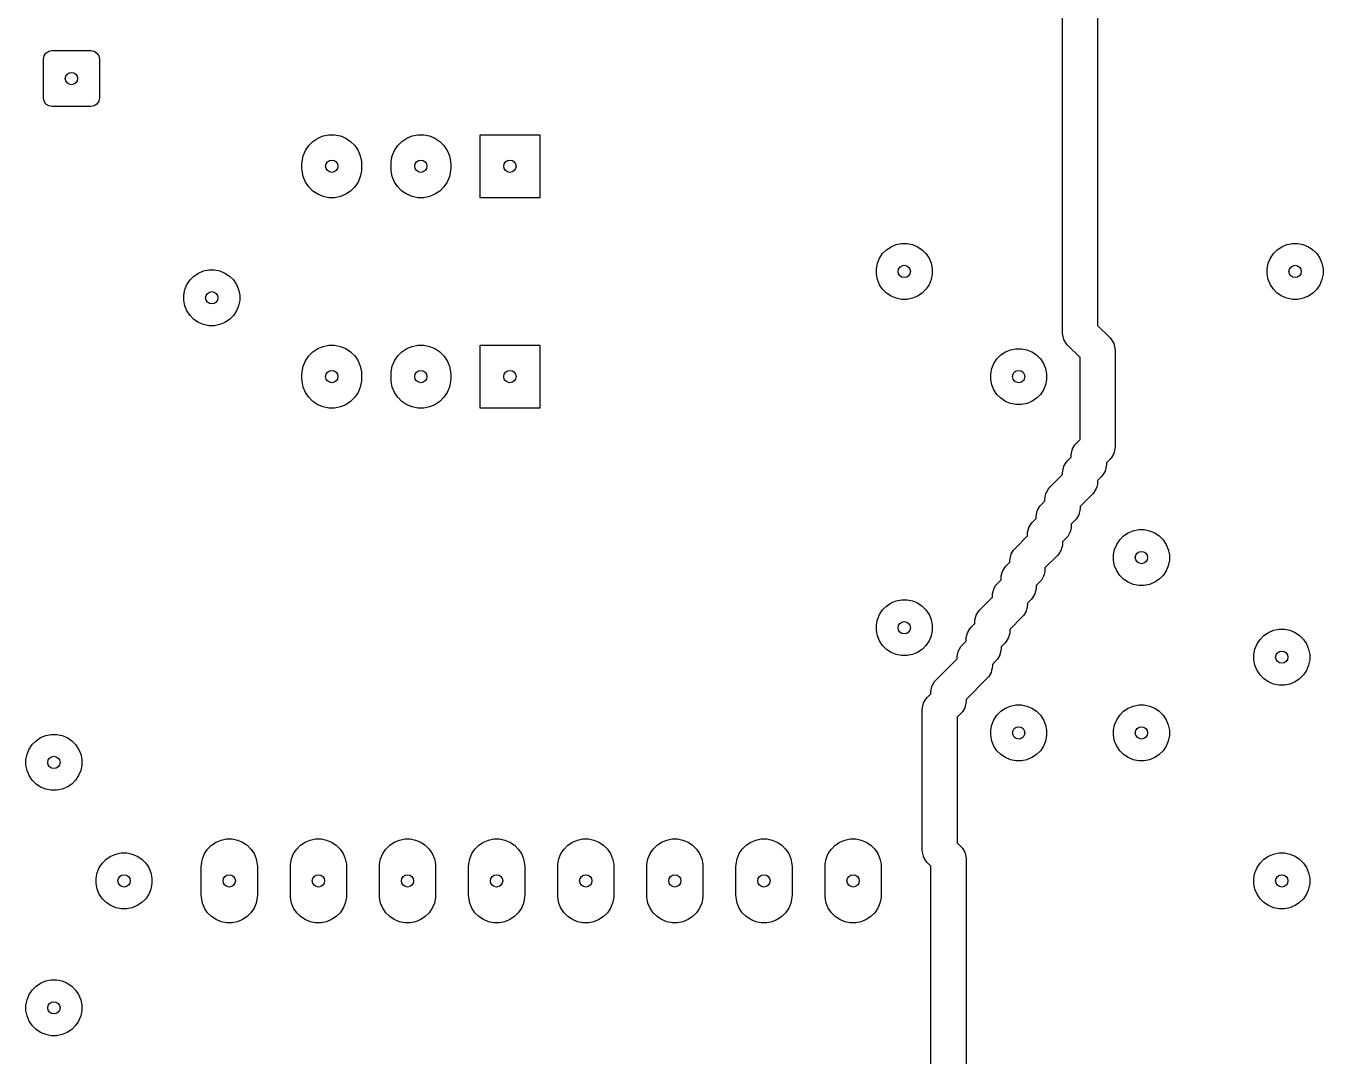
# Model space of a CAD drawing. Header units: millimetres. Extents: x 20 to 168, y -138 to -20.
# Drawn here: x 54.2 to 91.18, y -109.38 to -80 of the extents above; entities that cross this region are included whole.
import ezdxf

# ---------------------------------------------------------------- set-up
doc = ezdxf.new("R2010")
doc.units = ezdxf.units.MM
doc.layers.add('Edge.Cuts', color=40, linetype='CONTINUOUS', true_color=0xfabd2f)
doc.layers.add('F.Cu', color=52, linetype='CONTINUOUS', true_color=0xb8bb26)

msp = doc.modelspace()

# ---------------------------------------------------------------- linework, layer by layer
at = {"layer": 'Edge.Cuts'}
for centre in [(55.5, -81.5), (62.92, -84), (65.46, -84), (68, -84), (79.24, -87), (90.38, -87), (59.5, -87.75), (62.92, -90), (65.46, -90), (68, -90), (82.5, -90), (86, -95.16), (79.24, -97.16), (90, -98), (82.5, -100.16), (86, -100.16), (55, -101), (57, -104.38), (60, -104.38), (62.54, -104.38), (65.08, -104.38), (67.62, -104.38), (70.16, -104.38), (72.7, -104.38), (75.24, -104.38), (77.78, -104.38), (90, -104.38), (55, -108)]:
    msp.add_circle(centre, 0.175, dxfattribs=at)
at = {"layer": 'F.Cu', "linetype": 'CONTINUOUS'}
for p, q in [((83.75, -88.75), (83.75, -70.207106)), ((84.75, -70), (84.75, -88.542893)), ((54.7, -80.95), (54.71903, -80.854329)), ((54.7, -82.05), (54.7, -80.95)), ((54.71903, -80.854329), (54.773223, -80.773223)), ((54.773223, -80.773223), (54.854329, -80.71903)), ((54.854329, -80.71903), (54.95, -80.7)), ((54.95, -80.7), (56.05, -80.7)), ((56.05, -80.7), (56.145671, -80.71903)), ((56.145671, -80.71903), (56.226777, -80.773223)), ((56.226777, -80.773223), (56.28097, -80.854329)), ((56.28097, -80.854329), (56.3, -80.95)), ((56.3, -80.95), (56.3, -82.05)), ((54.71903, -82.145671), (54.7, -82.05)), ((56.3, -82.05), (56.28097, -82.145671)), ((54.773223, -82.226777), (54.71903, -82.145671)), ((54.854329, -82.28097), (54.773223, -82.226777)), ((54.95, -82.3), (54.854329, -82.28097)), ((56.05, -82.3), (54.95, -82.3)), ((56.145671, -82.28097), (56.05, -82.3)), ((56.226777, -82.226777), (56.145671, -82.28097)), ((56.28097, -82.145671), (56.226777, -82.226777)), ((62.519313, -83.200367), (62.673258, -83.136601)), ((62.673258, -83.136601), (62.836685, -83.104093)), ((62.836685, -83.104093), (63.003315, -83.104093)), ((63.003315, -83.104093), (63.166742, -83.136601)), ((63.166742, -83.136601), (63.320687, -83.200367)), ((65.059313, -83.200367), (65.213258, -83.136601)), ((65.213258, -83.136601), (65.376685, -83.104093)), ((65.376685, -83.104093), (65.543315, -83.104093)), ((65.543315, -83.104093), (65.706742, -83.136601)), ((65.706742, -83.136601), (65.860687, -83.200367)), ((67.15, -84.9), (67.15, -83.1)), ((67.15, -83.1), (68.85, -83.1)), ((68.85, -83.1), (68.85, -84.9)), ((62.106601, -83.703258), (62.170367, -83.549313)), ((62.170367, -83.549313), (62.262941, -83.410766)), ((62.262941, -83.410766), (62.380766, -83.292941)), ((62.380766, -83.292941), (62.519313, -83.200367)), ((63.320687, -83.200367), (63.459234, -83.292941)), ((63.459234, -83.292941), (63.577059, -83.410766)), ((63.577059, -83.410766), (63.669633, -83.549313)), ((63.669633, -83.549313), (63.733399, -83.703258)), ((64.646601, -83.703258), (64.710367, -83.549313)), ((64.710367, -83.549313), (64.802941, -83.410766)), ((64.802941, -83.410766), (64.920766, -83.292941)), ((64.920766, -83.292941), (65.059313, -83.200367)), ((65.860687, -83.200367), (65.999234, -83.292941)), ((65.999234, -83.292941), (66.117059, -83.410766)), ((66.117059, -83.410766), (66.209633, -83.549313)), ((66.209633, -83.549313), (66.273399, -83.703258)), ((62.07, -83.95), (62.074093, -83.866685)), ((62.074093, -83.866685), (62.106601, -83.703258)), ((63.733399, -83.703258), (63.765907, -83.866685)), ((63.765907, -83.866685), (63.77, -83.95)), ((64.61, -83.95), (64.614093, -83.866685)), ((64.614093, -83.866685), (64.646601, -83.703258)), ((66.273399, -83.703258), (66.305907, -83.866685)), ((66.305907, -83.866685), (66.31, -83.95)), ((62.07, -84.05), (62.07, -83.95)), ((62.074093, -84.133315), (62.07, -84.05)), ((62.106601, -84.296742), (62.074093, -84.133315)), ((62.170367, -84.450687), (62.106601, -84.296742)), ((63.733399, -84.296742), (63.669633, -84.450687)), ((63.765907, -84.133315), (63.733399, -84.296742)), ((63.77, -84.05), (63.765907, -84.133315)), ((63.77, -83.95), (63.77, -84.05)), ((64.61, -84.05), (64.61, -83.95)), ((64.614093, -84.133315), (64.61, -84.05)), ((64.646601, -84.296742), (64.614093, -84.133315)), ((64.710367, -84.450687), (64.646601, -84.296742)), ((66.273399, -84.296742), (66.209633, -84.450687)), ((66.305907, -84.133315), (66.273399, -84.296742)), ((66.31, -84.05), (66.305907, -84.133315)), ((66.31, -83.95), (66.31, -84.05)), ((62.262941, -84.589234), (62.170367, -84.450687)), ((62.380766, -84.707059), (62.262941, -84.589234)), ((63.577059, -84.589234), (63.459234, -84.707059)), ((63.669633, -84.450687), (63.577059, -84.589234)), ((64.802941, -84.589234), (64.710367, -84.450687)), ((64.920766, -84.707059), (64.802941, -84.589234)), ((66.117059, -84.589234), (65.999234, -84.707059)), ((66.209633, -84.450687), (66.117059, -84.589234)), ((62.519313, -84.799633), (62.380766, -84.707059)), ((62.673258, -84.863399), (62.519313, -84.799633)), ((62.836685, -84.895907), (62.673258, -84.863399)), ((63.003315, -84.895907), (62.836685, -84.895907)), ((63.166742, -84.863399), (63.003315, -84.895907)), ((63.320687, -84.799633), (63.166742, -84.863399)), ((63.459234, -84.707059), (63.320687, -84.799633)), ((65.059313, -84.799633), (64.920766, -84.707059)), ((65.213258, -84.863399), (65.059313, -84.799633)), ((65.376685, -84.895907), (65.213258, -84.863399)), ((65.543315, -84.895907), (65.376685, -84.895907)), ((65.706742, -84.863399), (65.543315, -84.895907)), ((65.860687, -84.799633), (65.706742, -84.863399)), ((65.999234, -84.707059), (65.860687, -84.799633)), ((68.85, -84.9), (67.15, -84.9)), ((78.534463, -86.622883), (78.621592, -86.492485)), ((78.621592, -86.492485), (78.732485, -86.381592)), ((78.732485, -86.381592), (78.862883, -86.294463)), ((78.862883, -86.294463), (79.007772, -86.234448)), ((79.007772, -86.234448), (79.161586, -86.203852)), ((79.161586, -86.203852), (79.318414, -86.203852)), ((79.318414, -86.203852), (79.472228, -86.234448)), ((79.472228, -86.234448), (79.617117, -86.294463)), ((79.617117, -86.294463), (79.747515, -86.381592)), ((79.747515, -86.381592), (79.858408, -86.492485)), ((79.858408, -86.492485), (79.945537, -86.622883)), ((89.674463, -86.622883), (89.761592, -86.492485)), ((89.761592, -86.492485), (89.872485, -86.381592)), ((89.872485, -86.381592), (90.002883, -86.294463)), ((90.002883, -86.294463), (90.147772, -86.234448)), ((90.147772, -86.234448), (90.301586, -86.203852)), ((90.301586, -86.203852), (90.458414, -86.203852)), ((90.458414, -86.203852), (90.612228, -86.234448)), ((90.612228, -86.234448), (90.757117, -86.294463)), ((90.757117, -86.294463), (90.887515, -86.381592)), ((90.887515, -86.381592), (90.998408, -86.492485)), ((90.998408, -86.492485), (91.085537, -86.622883)), ((78.443852, -86.921586), (78.474448, -86.767772)), ((78.474448, -86.767772), (78.534463, -86.622883)), ((79.945537, -86.622883), (80.005552, -86.767772)), ((80.005552, -86.767772), (80.036148, -86.921586)), ((89.583852, -86.921586), (89.614448, -86.767772)), ((89.614448, -86.767772), (89.674463, -86.622883)), ((91.085537, -86.622883), (91.145552, -86.767772)), ((91.145552, -86.767772), (91.176148, -86.921586)), ((58.794463, -87.372883), (58.881592, -87.242485)), ((58.881592, -87.242485), (58.992485, -87.131592)), ((58.992485, -87.131592), (59.122883, -87.044463)), ((59.122883, -87.044463), (59.267772, -86.984448)), ((59.267772, -86.984448), (59.421586, -86.953852)), ((59.421586, -86.953852), (59.578414, -86.953852)), ((59.578414, -86.953852), (59.732228, -86.984448)), ((59.732228, -86.984448), (59.877117, -87.044463)), ((59.877117, -87.044463), (60.007515, -87.131592)), ((60.007515, -87.131592), (60.118408, -87.242485)), ((60.118408, -87.242485), (60.205537, -87.372883)), ((78.443852, -87.078414), (78.443852, -86.921586)), ((78.474448, -87.232228), (78.443852, -87.078414)), ((78.534463, -87.377117), (78.474448, -87.232228)), ((80.005552, -87.232228), (79.945537, -87.377117)), ((80.036148, -87.078414), (80.005552, -87.232228)), ((80.036148, -86.921586), (80.036148, -87.078414)), ((89.583852, -87.078414), (89.583852, -86.921586)), ((89.614448, -87.232228), (89.583852, -87.078414)), ((89.674463, -87.377117), (89.614448, -87.232228)), ((91.145552, -87.232228), (91.085537, -87.377117)), ((91.176148, -87.078414), (91.145552, -87.232228)), ((91.176148, -86.921586), (91.176148, -87.078414)), ((58.703852, -87.671586), (58.734448, -87.517772)), ((58.734448, -87.517772), (58.794463, -87.372883)), ((60.205537, -87.372883), (60.265552, -87.517772)), ((60.265552, -87.517772), (60.296148, -87.671586)), ((78.621592, -87.507515), (78.534463, -87.377117)), ((78.732485, -87.618408), (78.621592, -87.507515)), ((78.862883, -87.705537), (78.732485, -87.618408)), ((79.747515, -87.618408), (79.617117, -87.705537)), ((79.858408, -87.507515), (79.747515, -87.618408)), ((79.945537, -87.377117), (79.858408, -87.507515)), ((89.761592, -87.507515), (89.674463, -87.377117)), ((89.872485, -87.618408), (89.761592, -87.507515)), ((90.002883, -87.705537), (89.872485, -87.618408)), ((90.887515, -87.618408), (90.757117, -87.705537)), ((90.998408, -87.507515), (90.887515, -87.618408)), ((91.085537, -87.377117), (90.998408, -87.507515)), ((58.703852, -87.828414), (58.703852, -87.671586)), ((58.734448, -87.982228), (58.703852, -87.828414)), ((58.794463, -88.127117), (58.734448, -87.982228)), ((60.265552, -87.982228), (60.205537, -88.127117)), ((60.296148, -87.828414), (60.265552, -87.982228)), ((60.296148, -87.671586), (60.296148, -87.828414)), ((79.007772, -87.765552), (78.862883, -87.705537)), ((79.161586, -87.796148), (79.007772, -87.765552)), ((79.318414, -87.796148), (79.161586, -87.796148)), ((79.472228, -87.765552), (79.318414, -87.796148)), ((79.617117, -87.705537), (79.472228, -87.765552)), ((90.147772, -87.765552), (90.002883, -87.705537)), ((90.301586, -87.796148), (90.147772, -87.765552)), ((90.458414, -87.796148), (90.301586, -87.796148)), ((90.612228, -87.765552), (90.458414, -87.796148)), ((90.757117, -87.705537), (90.612228, -87.765552)), ((58.881592, -88.257515), (58.794463, -88.127117)), ((58.992485, -88.368408), (58.881592, -88.257515)), ((60.118408, -88.257515), (60.007515, -88.368408)), ((60.205537, -88.127117), (60.118408, -88.257515)), ((59.122883, -88.455537), (58.992485, -88.368408)), ((59.267772, -88.515552), (59.122883, -88.455537)), ((59.421586, -88.546148), (59.267772, -88.515552)), ((59.578414, -88.546148), (59.421586, -88.546148)), ((59.732228, -88.515552), (59.578414, -88.546148)), ((59.877117, -88.455537), (59.732228, -88.515552)), ((60.007515, -88.368408), (59.877117, -88.455537)), ((84.75, -88.542893), (85.103554, -88.896447)), ((67.15, -90.9), (67.15, -89.1)), ((67.15, -89.1), (68.85, -89.1)), ((68.85, -89.1), (68.85, -90.9)), ((83.754277, -88.815247), (83.75, -88.75)), ((83.754277, -88.815263), (83.754277, -88.815247)), ((83.78806, -88.941342), (83.754277, -88.815263)), ((83.853323, -89.054381), (83.78806, -88.941342)), ((83.853338, -89.054396), (83.853323, -89.054381)), ((83.896447, -89.103553), (83.853338, -89.054396)), ((85.103554, -88.896447), (85.146661, -88.945603)), ((85.146661, -88.945603), (85.146677, -88.945619)), ((85.146677, -88.945619), (85.20947, -89.05438)), ((85.20947, -89.05438), (85.21194, -89.058658)), ((85.21194, -89.058658), (85.245723, -89.184737)), ((62.170367, -89.549313), (62.262941, -89.410766)), ((62.262941, -89.410766), (62.380766, -89.292941)), ((62.380766, -89.292941), (62.519313, -89.200367)), ((62.519313, -89.200367), (62.673258, -89.136601)), ((62.673258, -89.136601), (62.836685, -89.104093)), ((62.836685, -89.104093), (63.003315, -89.104093)), ((63.003315, -89.104093), (63.166742, -89.136601)), ((63.166742, -89.136601), (63.320687, -89.200367)), ((63.320687, -89.200367), (63.459234, -89.292941)), ((63.459234, -89.292941), (63.577059, -89.410766)), ((63.577059, -89.410766), (63.669633, -89.549313)), ((64.710367, -89.549313), (64.802941, -89.410766)), ((64.802941, -89.410766), (64.920766, -89.292941)), ((64.920766, -89.292941), (65.059313, -89.200367)), ((65.059313, -89.200367), (65.213258, -89.136601)), ((65.213258, -89.136601), (65.376685, -89.104093)), ((65.376685, -89.104093), (65.543315, -89.104093)), ((65.543315, -89.104093), (65.706742, -89.136601)), ((65.706742, -89.136601), (65.860687, -89.200367)), ((65.860687, -89.200367), (65.999234, -89.292941)), ((65.999234, -89.292941), (66.117059, -89.410766)), ((66.117059, -89.410766), (66.209633, -89.549313)), ((81.881592, -89.492485), (81.992485, -89.381592)), ((81.992485, -89.381592), (82.122883, -89.294463)), ((82.122883, -89.294463), (82.267772, -89.234448)), ((82.267772, -89.234448), (82.421586, -89.203852)), ((82.421586, -89.203852), (82.578414, -89.203852)), ((82.578414, -89.203852), (82.732228, -89.234448)), ((82.732228, -89.234448), (82.877117, -89.294463)), ((82.877117, -89.294463), (83.007515, -89.381592)), ((83.007515, -89.381592), (83.118408, -89.492485)), ((84.25, -89.457106), (83.896447, -89.103553)), ((84.25, -91.792893), (84.25, -89.457106)), ((85.245723, -89.184737), (85.245723, -89.184752)), ((85.245723, -89.184752), (85.25, -89.25)), ((85.25, -89.25), (85.25, -92)), ((62.074093, -89.866685), (62.106601, -89.703258)), ((62.106601, -89.703258), (62.170367, -89.549313)), ((63.669633, -89.549313), (63.733399, -89.703258)), ((63.733399, -89.703258), (63.765907, -89.866685)), ((64.614093, -89.866685), (64.646601, -89.703258)), ((64.646601, -89.703258), (64.710367, -89.549313)), ((66.209633, -89.549313), (66.273399, -89.703258)), ((66.273399, -89.703258), (66.305907, -89.866685)), ((81.703852, -89.921586), (81.734448, -89.767772)), ((81.734448, -89.767772), (81.794463, -89.622883)), ((81.794463, -89.622883), (81.881592, -89.492485)), ((83.118408, -89.492485), (83.205537, -89.622883)), ((83.205537, -89.622883), (83.265552, -89.767772)), ((83.265552, -89.767772), (83.296148, -89.921586)), ((62.07, -89.95), (62.074093, -89.866685)), ((62.07, -90.05), (62.07, -89.95)), ((62.074093, -90.133315), (62.07, -90.05)), ((62.106601, -90.296742), (62.074093, -90.133315)), ((63.765907, -90.133315), (63.733399, -90.296742)), ((63.765907, -89.866685), (63.77, -89.95)), ((63.77, -90.05), (63.765907, -90.133315)), ((63.77, -89.95), (63.77, -90.05)), ((64.61, -89.95), (64.614093, -89.866685)), ((64.61, -90.05), (64.61, -89.95)), ((64.614093, -90.133315), (64.61, -90.05)), ((64.646601, -90.296742), (64.614093, -90.133315)), ((66.305907, -90.133315), (66.273399, -90.296742)), ((66.305907, -89.866685), (66.31, -89.95)), ((66.31, -90.05), (66.305907, -90.133315)), ((66.31, -89.95), (66.31, -90.05)), ((81.703852, -90.078414), (81.703852, -89.921586)), ((81.734448, -90.232228), (81.703852, -90.078414)), ((83.296148, -90.078414), (83.265552, -90.232228)), ((83.296148, -89.921586), (83.296148, -90.078414)), ((62.170367, -90.450687), (62.106601, -90.296742)), ((62.262941, -90.589234), (62.170367, -90.450687)), ((63.669633, -90.450687), (63.577059, -90.589234)), ((63.733399, -90.296742), (63.669633, -90.450687)), ((64.710367, -90.450687), (64.646601, -90.296742)), ((64.802941, -90.589234), (64.710367, -90.450687)), ((66.209633, -90.450687), (66.117059, -90.589234)), ((66.273399, -90.296742), (66.209633, -90.450687)), ((81.794463, -90.377117), (81.734448, -90.232228)), ((81.881592, -90.507515), (81.794463, -90.377117)), ((81.992485, -90.618408), (81.881592, -90.507515)), ((83.118408, -90.507515), (83.007515, -90.618408)), ((83.205537, -90.377117), (83.118408, -90.507515)), ((83.265552, -90.232228), (83.205537, -90.377117)), ((62.380766, -90.707059), (62.262941, -90.589234)), ((62.519313, -90.799633), (62.380766, -90.707059)), ((62.673258, -90.863399), (62.519313, -90.799633)), ((62.836685, -90.895907), (62.673258, -90.863399)), ((63.003315, -90.895907), (62.836685, -90.895907)), ((63.166742, -90.863399), (63.003315, -90.895907)), ((63.320687, -90.799633), (63.166742, -90.863399)), ((63.459234, -90.707059), (63.320687, -90.799633)), ((63.577059, -90.589234), (63.459234, -90.707059)), ((64.920766, -90.707059), (64.802941, -90.589234)), ((65.059313, -90.799633), (64.920766, -90.707059)), ((65.213258, -90.863399), (65.059313, -90.799633)), ((65.376685, -90.895907), (65.213258, -90.863399)), ((65.543315, -90.895907), (65.376685, -90.895907)), ((65.706742, -90.863399), (65.543315, -90.895907)), ((65.860687, -90.799633), (65.706742, -90.863399)), ((65.999234, -90.707059), (65.860687, -90.799633)), ((66.117059, -90.589234), (65.999234, -90.707059)), ((68.85, -90.9), (67.15, -90.9)), ((82.122883, -90.705537), (81.992485, -90.618408)), ((82.267772, -90.765552), (82.122883, -90.705537)), ((82.421586, -90.796148), (82.267772, -90.765552)), ((82.578414, -90.796148), (82.421586, -90.796148)), ((82.732228, -90.765552), (82.578414, -90.796148)), ((82.877117, -90.705537), (82.732228, -90.765552)), ((83.007515, -90.618408), (82.877117, -90.705537)), ((84.004277, -92.184737), (84.03806, -92.058658)), ((84.03806, -92.058658), (84.103323, -91.945619)), ((84.103323, -91.945619), (84.103338, -91.945603)), ((84.103338, -91.945603), (84.146447, -91.896447)), ((84.146447, -91.896447), (84.25, -91.792893)), ((85.25, -92), (85.245723, -92.065247)), ((83.853338, -92.445603), (83.896447, -92.396447)), ((83.896447, -92.396447), (84, -92.292893)), ((84, -92.25), (84.004277, -92.184752)), ((84, -92.292893), (84, -92.25)), ((84.004277, -92.184752), (84.004277, -92.184737)), ((85.103553, -92.353554), (85, -92.457106)), ((85.146668, -92.304389), (85.103553, -92.353554)), ((85.146677, -92.304381), (85.146668, -92.304389)), ((85.21194, -92.191342), (85.146677, -92.304381)), ((85.21371, -92.184737), (85.21194, -92.191342)), ((85.245723, -92.065263), (85.21371, -92.184737)), ((85.245723, -92.065247), (85.245723, -92.065263)), ((83.396447, -93.146447), (83.75, -92.792893)), ((83.75, -92.75), (83.754277, -92.684752)), ((83.75, -92.792893), (83.75, -92.75)), ((83.754277, -92.684737), (83.78806, -92.558658)), ((83.754277, -92.684752), (83.754277, -92.684737)), ((83.78806, -92.558658), (83.79053, -92.55438)), ((83.79053, -92.55438), (83.853323, -92.445619)), ((83.853323, -92.445619), (83.853338, -92.445603)), ((84.96194, -92.691342), (84.896677, -92.804381)), ((84.97397, -92.646446), (84.96194, -92.691342)), ((84.995723, -92.565263), (84.97397, -92.646446)), ((85, -92.5), (84.995723, -92.565247)), ((84.995723, -92.565247), (84.995723, -92.565263)), ((85, -92.457106), (85, -92.5)), ((83.353338, -93.195603), (83.396447, -93.146447)), ((84.723908, -93.146676), (84.71194, -93.191342)), ((84.745723, -93.065263), (84.723908, -93.146676)), ((84.75, -93), (84.745723, -93.065247)), ((84.745723, -93.065247), (84.745723, -93.065263)), ((84.853553, -92.853554), (84.75, -92.957106)), ((84.75, -92.957106), (84.75, -93)), ((84.896668, -92.804389), (84.853553, -92.853554)), ((84.896677, -92.804381), (84.896668, -92.804389)), ((83.25, -93.5), (83.254277, -93.434752)), ((83.25, -93.542893), (83.25, -93.5)), ((83.254277, -93.434737), (83.28806, -93.308658)), ((83.254277, -93.434752), (83.254277, -93.434737)), ((83.28806, -93.308658), (83.29053, -93.30438)), ((83.29053, -93.30438), (83.353323, -93.195619)), ((83.353323, -93.195619), (83.353338, -93.195603)), ((84.603554, -93.353553), (84.25, -93.707106)), ((84.646661, -93.304396), (84.603554, -93.353553)), ((84.646677, -93.304381), (84.646661, -93.304396)), ((84.71194, -93.191342), (84.646677, -93.304381)), ((83.004277, -93.934737), (83.03806, -93.808658)), ((83.03806, -93.808658), (83.04053, -93.80438)), ((83.04053, -93.80438), (83.103323, -93.695619)), ((83.103323, -93.695619), (83.103338, -93.695603)), ((83.103338, -93.695603), (83.146447, -93.646447)), ((83.146447, -93.646447), (83.25, -93.542893)), ((84.223908, -93.896676), (84.21194, -93.941342)), ((84.245723, -93.815263), (84.223908, -93.896676)), ((84.25, -93.75), (84.245723, -93.815247)), ((84.245723, -93.815247), (84.245723, -93.815263)), ((84.25, -93.707106), (84.25, -93.75)), ((82.79053, -94.30438), (82.853323, -94.195619)), ((82.853323, -94.195619), (82.853338, -94.195603)), ((82.853338, -94.195603), (82.896447, -94.146447)), ((82.896447, -94.146447), (83, -94.042893)), ((83, -94), (83.004277, -93.934752)), ((83, -94.042893), (83, -94)), ((83.004277, -93.934752), (83.004277, -93.934737)), ((84, -94.25), (83.995723, -94.315247)), ((84.103553, -94.103554), (84, -94.207106)), ((84, -94.207106), (84, -94.25)), ((84.146668, -94.054389), (84.103553, -94.103554)), ((84.146677, -94.054381), (84.146668, -94.054389)), ((84.21194, -93.941342), (84.146677, -94.054381)), ((82.396447, -94.896447), (82.75, -94.542893)), ((82.75, -94.5), (82.754277, -94.434752)), ((82.75, -94.542893), (82.75, -94.5)), ((82.754277, -94.434737), (82.78806, -94.308658)), ((82.754277, -94.434752), (82.754277, -94.434737)), ((82.78806, -94.308658), (82.79053, -94.30438)), ((83.853553, -94.603554), (83.75, -94.707106)), ((83.896668, -94.554389), (83.853553, -94.603554)), ((83.896677, -94.554381), (83.896668, -94.554389)), ((83.96194, -94.441342), (83.896677, -94.554381)), ((83.974505, -94.394448), (83.96194, -94.441342)), ((83.995723, -94.315263), (83.974505, -94.394448)), ((83.995723, -94.315247), (83.995723, -94.315263)), ((85.381592, -94.652485), (85.492485, -94.541592)), ((85.492485, -94.541592), (85.622883, -94.454463)), ((85.622883, -94.454463), (85.767772, -94.394448)), ((85.767772, -94.394448), (85.921586, -94.363852)), ((85.921586, -94.363852), (86.078414, -94.363852)), ((86.078414, -94.363852), (86.232228, -94.394448)), ((86.232228, -94.394448), (86.377117, -94.454463)), ((86.377117, -94.454463), (86.507515, -94.541592)), ((86.507515, -94.541592), (86.618408, -94.652485)), ((82.29053, -95.05438), (82.353323, -94.945619)), ((82.353323, -94.945619), (82.353338, -94.945603)), ((82.353338, -94.945603), (82.396447, -94.896447)), ((83.71194, -94.941342), (83.646677, -95.054381)), ((83.723908, -94.896676), (83.71194, -94.941342)), ((83.745723, -94.815263), (83.723908, -94.896676)), ((83.75, -94.75), (83.745723, -94.815247)), ((83.745723, -94.815247), (83.745723, -94.815263)), ((83.75, -94.707106), (83.75, -94.75)), ((85.203852, -95.081586), (85.234448, -94.927772)), ((85.234448, -94.927772), (85.294463, -94.782883)), ((85.294463, -94.782883), (85.381592, -94.652485)), ((86.618408, -94.652485), (86.705537, -94.782883)), ((86.705537, -94.782883), (86.765552, -94.927772)), ((86.765552, -94.927772), (86.796148, -95.081586)), ((82.146447, -95.396447), (82.25, -95.292893)), ((82.25, -95.25), (82.254277, -95.184752)), ((82.25, -95.292893), (82.25, -95.25)), ((82.254277, -95.184737), (82.28806, -95.058658)), ((82.254277, -95.184752), (82.254277, -95.184737)), ((82.28806, -95.058658), (82.29053, -95.05438)), ((83.603554, -95.103553), (83.25, -95.457106)), ((83.646661, -95.054396), (83.603554, -95.103553)), ((83.646677, -95.054381), (83.646661, -95.054396)), ((85.203852, -95.238414), (85.203852, -95.081586)), ((85.234448, -95.392228), (85.203852, -95.238414)), ((86.796148, -95.238414), (86.765552, -95.392228)), ((86.796148, -95.081586), (86.796148, -95.238414)), ((82, -95.75), (82.004277, -95.684752)), ((82, -95.792893), (82, -95.75)), ((82.004277, -95.684737), (82.03806, -95.558658)), ((82.004277, -95.684752), (82.004277, -95.684737)), ((82.03806, -95.558658), (82.04053, -95.55438)), ((82.04053, -95.55438), (82.103323, -95.445619)), ((82.103323, -95.445619), (82.103338, -95.445603)), ((82.103338, -95.445603), (82.146447, -95.396447)), ((83.21194, -95.691342), (83.146677, -95.804381)), ((83.223908, -95.646676), (83.21194, -95.691342)), ((83.245723, -95.565263), (83.223908, -95.646676)), ((83.25, -95.5), (83.245723, -95.565247)), ((83.245723, -95.565247), (83.245723, -95.565263)), ((83.25, -95.457106), (83.25, -95.5)), ((85.294463, -95.537117), (85.234448, -95.392228)), ((85.381592, -95.667515), (85.294463, -95.537117)), ((85.492485, -95.778408), (85.381592, -95.667515)), ((86.618408, -95.667515), (86.507515, -95.778408)), ((86.705537, -95.537117), (86.618408, -95.667515)), ((86.765552, -95.392228), (86.705537, -95.537117)), ((81.754277, -96.184737), (81.78806, -96.058658)), ((81.78806, -96.058658), (81.79053, -96.05438)), ((81.79053, -96.05438), (81.853323, -95.945619)), ((81.853323, -95.945619), (81.853338, -95.945603)), ((81.853338, -95.945603), (81.896447, -95.896447)), ((81.896447, -95.896447), (82, -95.792893)), ((82.995723, -96.065263), (82.97397, -96.146446)), ((83, -96), (82.995723, -96.065247)), ((82.995723, -96.065247), (82.995723, -96.065263)), ((83.103553, -95.853554), (83, -95.957106)), ((83, -95.957106), (83, -96)), ((83.146668, -95.804389), (83.103553, -95.853554)), ((83.146677, -95.804381), (83.146668, -95.804389)), ((85.622883, -95.865537), (85.492485, -95.778408)), ((85.767772, -95.925552), (85.622883, -95.865537)), ((85.921586, -95.956148), (85.767772, -95.925552)), ((86.078414, -95.956148), (85.921586, -95.956148)), ((86.232228, -95.925552), (86.078414, -95.956148)), ((86.377117, -95.865537), (86.232228, -95.925552)), ((86.507515, -95.778408), (86.377117, -95.865537)), ((78.732485, -96.541592), (78.862883, -96.454463)), ((78.862883, -96.454463), (79.007772, -96.394448)), ((79.007772, -96.394448), (79.161586, -96.363852)), ((79.161586, -96.363852), (79.318414, -96.363852)), ((79.318414, -96.363852), (79.472228, -96.394448)), ((79.472228, -96.394448), (79.617117, -96.454463)), ((79.617117, -96.454463), (79.747515, -96.541592)), ((81.396447, -96.646447), (81.75, -96.292893)), ((81.75, -96.25), (81.754277, -96.184752)), ((81.75, -96.292893), (81.75, -96.25)), ((81.754277, -96.184752), (81.754277, -96.184737)), ((82.853553, -96.353554), (82.75, -96.457106)), ((82.75, -96.457106), (82.75, -96.5)), ((82.896668, -96.304389), (82.853553, -96.353554)), ((82.896677, -96.304381), (82.896668, -96.304389)), ((82.96194, -96.191342), (82.896677, -96.304381)), ((82.97397, -96.146446), (82.96194, -96.191342)), ((78.474448, -96.927772), (78.534463, -96.782883)), ((78.534463, -96.782883), (78.621592, -96.652485)), ((78.621592, -96.652485), (78.732485, -96.541592)), ((79.747515, -96.541592), (79.858408, -96.652485)), ((79.858408, -96.652485), (79.945537, -96.782883)), ((79.945537, -96.782883), (80.005552, -96.927772)), ((81.254277, -96.934737), (81.28806, -96.808658)), ((81.28806, -96.808658), (81.29053, -96.80438)), ((81.29053, -96.80438), (81.353323, -96.695619)), ((81.353323, -96.695619), (81.353338, -96.695603)), ((81.353338, -96.695603), (81.396447, -96.646447)), ((82.603554, -96.853553), (82.25, -97.207106)), ((82.646661, -96.804396), (82.603554, -96.853553)), ((82.646677, -96.804381), (82.646661, -96.804396)), ((82.71194, -96.691342), (82.646677, -96.804381)), ((82.745723, -96.565263), (82.71194, -96.691342)), ((82.75, -96.5), (82.745723, -96.565247)), ((82.745723, -96.565247), (82.745723, -96.565263)), ((78.443852, -97.081586), (78.474448, -96.927772)), ((78.443852, -97.238414), (78.443852, -97.081586)), ((80.005552, -96.927772), (80.036148, -97.081586)), ((80.036148, -97.081586), (80.036148, -97.238414)), ((81.04053, -97.30438), (81.103323, -97.195619)), ((81.103323, -97.195619), (81.103338, -97.195603)), ((81.103338, -97.195603), (81.146447, -97.146447)), ((81.146447, -97.146447), (81.25, -97.042893)), ((81.25, -97), (81.254277, -96.934752)), ((81.25, -97.042893), (81.25, -97)), ((81.254277, -96.934752), (81.254277, -96.934737)), ((82.25, -97.207106), (82.25, -97.25)), ((89.622883, -97.294463), (89.767772, -97.234448)), ((89.767772, -97.234448), (89.921586, -97.203852)), ((89.921586, -97.203852), (90.078414, -97.203852)), ((90.078414, -97.203852), (90.232228, -97.234448)), ((90.232228, -97.234448), (90.377117, -97.294463)), ((78.474448, -97.392228), (78.443852, -97.238414)), ((78.534463, -97.537117), (78.474448, -97.392228)), ((78.621592, -97.667515), (78.534463, -97.537117)), ((79.945537, -97.537117), (79.858408, -97.667515)), ((80.005552, -97.392228), (79.945537, -97.537117)), ((80.036148, -97.238414), (80.005552, -97.392228)), ((80.896447, -97.646447), (81, -97.542893)), ((81, -97.5), (81.004277, -97.434752)), ((81, -97.542893), (81, -97.5)), ((81.004277, -97.434737), (81.03806, -97.308658)), ((81.004277, -97.434752), (81.004277, -97.434737)), ((81.03806, -97.308658), (81.04053, -97.30438)), ((82.103553, -97.603554), (82, -97.707106)), ((82.146668, -97.554389), (82.103553, -97.603554)), ((82.146677, -97.554381), (82.146668, -97.554389)), ((82.21194, -97.441342), (82.146677, -97.554381)), ((82.223908, -97.396676), (82.21194, -97.441342)), ((82.245723, -97.315263), (82.223908, -97.396676)), ((82.25, -97.25), (82.245723, -97.315247)), ((82.245723, -97.315247), (82.245723, -97.315263)), ((89.294463, -97.622883), (89.381592, -97.492485)), ((89.381592, -97.492485), (89.492485, -97.381592)), ((89.492485, -97.381592), (89.622883, -97.294463)), ((90.377117, -97.294463), (90.507515, -97.381592)), ((90.507515, -97.381592), (90.618408, -97.492485)), ((90.618408, -97.492485), (90.705537, -97.622883)), ((78.732485, -97.778408), (78.621592, -97.667515)), ((78.862883, -97.865537), (78.732485, -97.778408)), ((79.007772, -97.925552), (78.862883, -97.865537)), ((79.161586, -97.956148), (79.007772, -97.925552)), ((79.318414, -97.956148), (79.161586, -97.956148)), ((79.472228, -97.925552), (79.318414, -97.956148)), ((79.617117, -97.865537), (79.472228, -97.925552)), ((79.747515, -97.778408), (79.617117, -97.865537)), ((79.858408, -97.667515), (79.747515, -97.778408)), ((80.75, -98), (80.754277, -97.934752)), ((80.754277, -97.934737), (80.78806, -97.808658)), ((80.754277, -97.934752), (80.754277, -97.934737)), ((80.78806, -97.808658), (80.79053, -97.80438)), ((80.79053, -97.80438), (80.853323, -97.695619)), ((80.853323, -97.695619), (80.853338, -97.695603)), ((80.853338, -97.695603), (80.896447, -97.646447)), ((81.96194, -97.941342), (81.896677, -98.054381)), ((81.966171, -97.925552), (81.96194, -97.941342)), ((81.995723, -97.815263), (81.966171, -97.925552)), ((82, -97.75), (81.995723, -97.815247)), ((81.995723, -97.815247), (81.995723, -97.815263)), ((82, -97.707106), (82, -97.75)), ((89.203852, -97.921586), (89.234448, -97.767772)), ((89.203852, -98.078414), (89.203852, -97.921586)), ((89.234448, -97.767772), (89.294463, -97.622883)), ((90.705537, -97.622883), (90.765552, -97.767772)), ((90.765552, -97.767772), (90.796148, -97.921586)), ((90.796148, -97.921586), (90.796148, -98.078414)), ((80.146447, -98.646447), (80.75, -98.042893)), ((80.75, -98.042893), (80.75, -98)), ((81.745723, -98.315263), (81.729149, -98.377117)), ((81.75, -98.25), (81.745723, -98.315247)), ((81.745723, -98.315247), (81.745723, -98.315263)), ((81.853553, -98.103554), (81.75, -98.207106)), ((81.75, -98.207106), (81.75, -98.25)), ((81.896668, -98.054389), (81.853553, -98.103554)), ((81.896677, -98.054381), (81.896668, -98.054389)), ((89.234448, -98.232228), (89.203852, -98.078414)), ((89.294463, -98.377117), (89.234448, -98.232228)), ((90.765552, -98.232228), (90.705537, -98.377117)), ((90.796148, -98.078414), (90.765552, -98.232228)), ((80.045283, -98.796148), (80.103323, -98.695619)), ((80.103323, -98.695619), (80.103338, -98.695603)), ((80.103338, -98.695603), (80.146447, -98.646447)), ((81.603553, -98.603554), (81, -99.207106)), ((81.646668, -98.554389), (81.603553, -98.603554)), ((81.646677, -98.554381), (81.646668, -98.554389)), ((81.71194, -98.441342), (81.646677, -98.554381)), ((81.729149, -98.377117), (81.71194, -98.441342)), ((89.381592, -98.507515), (89.294463, -98.377117)), ((89.492485, -98.618408), (89.381592, -98.507515)), ((89.622883, -98.705537), (89.492485, -98.618408)), ((89.767772, -98.765552), (89.622883, -98.705537)), ((90.377117, -98.705537), (90.232228, -98.765552)), ((90.507515, -98.618408), (90.377117, -98.705537)), ((90.618408, -98.507515), (90.507515, -98.618408)), ((90.705537, -98.377117), (90.618408, -98.507515)), ((79.896447, -99.146447), (80, -99.042893)), ((80, -99), (80.004277, -98.934752)), ((80, -99.042893), (80, -99)), ((80.004277, -98.934737), (80.03806, -98.808658)), ((80.004277, -98.934752), (80.004277, -98.934737)), ((80.03806, -98.808658), (80.045283, -98.796148)), ((89.921586, -98.796148), (89.767772, -98.765552)), ((90.078414, -98.796148), (89.921586, -98.796148)), ((90.232228, -98.765552), (90.078414, -98.796148)), ((79.75, -99.5), (79.754277, -99.434752)), ((79.754277, -99.434737), (79.78806, -99.308658)), ((79.754277, -99.434752), (79.754277, -99.434737)), ((79.78806, -99.308658), (79.79053, -99.30438)), ((79.79053, -99.30438), (79.853323, -99.195619)), ((79.853323, -99.195619), (79.853338, -99.195603)), ((79.853338, -99.195603), (79.896447, -99.146447)), ((80.96194, -99.441342), (80.896677, -99.554381)), ((80.974505, -99.394448), (80.96194, -99.441342)), ((80.995723, -99.315263), (80.974505, -99.394448)), ((81, -99.25), (80.995723, -99.315247)), ((80.995723, -99.315247), (80.995723, -99.315263)), ((81, -99.207106), (81, -99.25)), ((81.992485, -99.541592), (82.122883, -99.454463)), ((82.122883, -99.454463), (82.267772, -99.394448)), ((82.267772, -99.394448), (82.421586, -99.363852)), ((82.421586, -99.363852), (82.578414, -99.363852)), ((82.578414, -99.363852), (82.732228, -99.394448)), ((82.732228, -99.394448), (82.877117, -99.454463)), ((82.877117, -99.454463), (83.007515, -99.541592)), ((85.492485, -99.541592), (85.622883, -99.454463)), ((85.622883, -99.454463), (85.767772, -99.394448)), ((85.767772, -99.394448), (85.921586, -99.363852)), ((85.921586, -99.363852), (86.078414, -99.363852)), ((86.078414, -99.363852), (86.232228, -99.394448)), ((86.232228, -99.394448), (86.377117, -99.454463)), ((86.377117, -99.454463), (86.507515, -99.541592)), ((79.75, -103.5), (79.75, -99.5)), ((80.853553, -99.603554), (80.75, -99.707106)), ((80.75, -99.707106), (80.75, -103.292893)), ((80.896668, -99.554389), (80.853553, -99.603554)), ((80.896677, -99.554381), (80.896668, -99.554389)), ((81.734448, -99.927772), (81.794463, -99.782883)), ((81.794463, -99.782883), (81.881592, -99.652485)), ((81.881592, -99.652485), (81.992485, -99.541592)), ((83.007515, -99.541592), (83.118408, -99.652485)), ((83.118408, -99.652485), (83.205537, -99.782883)), ((83.205537, -99.782883), (83.265552, -99.927772)), ((85.234448, -99.927772), (85.294463, -99.782883)), ((85.294463, -99.782883), (85.381592, -99.652485)), ((85.381592, -99.652485), (85.492485, -99.541592)), ((86.507515, -99.541592), (86.618408, -99.652485)), ((86.618408, -99.652485), (86.705537, -99.782883)), ((86.705537, -99.782883), (86.765552, -99.927772)), ((81.703852, -100.081586), (81.734448, -99.927772)), ((81.703852, -100.238414), (81.703852, -100.081586)), ((83.265552, -99.927772), (83.296148, -100.081586)), ((83.296148, -100.081586), (83.296148, -100.238414)), ((85.203852, -100.081586), (85.234448, -99.927772)), ((85.203852, -100.238414), (85.203852, -100.081586)), ((86.765552, -99.927772), (86.796148, -100.081586)), ((86.796148, -100.081586), (86.796148, -100.238414)), ((54.294463, -100.622883), (54.381592, -100.492485)), ((54.381592, -100.492485), (54.492485, -100.381592)), ((54.492485, -100.381592), (54.622883, -100.294463)), ((54.622883, -100.294463), (54.767772, -100.234448)), ((54.767772, -100.234448), (54.921586, -100.203852)), ((54.921586, -100.203852), (55.078414, -100.203852)), ((55.078414, -100.203852), (55.232228, -100.234448)), ((55.232228, -100.234448), (55.377117, -100.294463)), ((55.377117, -100.294463), (55.507515, -100.381592)), ((55.507515, -100.381592), (55.618408, -100.492485)), ((55.618408, -100.492485), (55.705537, -100.622883)), ((81.734448, -100.392228), (81.703852, -100.238414)), ((81.794463, -100.537117), (81.734448, -100.392228)), ((81.881592, -100.667515), (81.794463, -100.537117)), ((83.205537, -100.537117), (83.118408, -100.667515)), ((83.265552, -100.392228), (83.205537, -100.537117)), ((83.296148, -100.238414), (83.265552, -100.392228)), ((85.234448, -100.392228), (85.203852, -100.238414)), ((85.294463, -100.537117), (85.234448, -100.392228)), ((85.381592, -100.667515), (85.294463, -100.537117)), ((86.705537, -100.537117), (86.618408, -100.667515)), ((86.765552, -100.392228), (86.705537, -100.537117)), ((86.796148, -100.238414), (86.765552, -100.392228)), ((54.203852, -100.921586), (54.234448, -100.767772)), ((54.203852, -101.078414), (54.203852, -100.921586)), ((54.234448, -100.767772), (54.294463, -100.622883)), ((55.705537, -100.622883), (55.765552, -100.767772)), ((55.765552, -100.767772), (55.796148, -100.921586)), ((55.796148, -100.921586), (55.796148, -101.078414)), ((81.992485, -100.778408), (81.881592, -100.667515)), ((82.122883, -100.865537), (81.992485, -100.778408)), ((82.267772, -100.925552), (82.122883, -100.865537)), ((82.421586, -100.956148), (82.267772, -100.925552)), ((82.732228, -100.925552), (82.578414, -100.956148)), ((82.877117, -100.865537), (82.732228, -100.925552)), ((83.007515, -100.778408), (82.877117, -100.865537)), ((83.118408, -100.667515), (83.007515, -100.778408)), ((85.492485, -100.778408), (85.381592, -100.667515)), ((85.622883, -100.865537), (85.492485, -100.778408)), ((85.767772, -100.925552), (85.622883, -100.865537)), ((85.921586, -100.956148), (85.767772, -100.925552)), ((86.232228, -100.925552), (86.078414, -100.956148)), ((86.377117, -100.865537), (86.232228, -100.925552)), ((86.507515, -100.778408), (86.377117, -100.865537)), ((86.618408, -100.667515), (86.507515, -100.778408)), ((54.234448, -101.232228), (54.203852, -101.078414)), ((54.294463, -101.377117), (54.234448, -101.232228)), ((55.765552, -101.232228), (55.705537, -101.377117)), ((55.796148, -101.078414), (55.765552, -101.232228)), ((82.578414, -100.956148), (82.421586, -100.956148)), ((86.078414, -100.956148), (85.921586, -100.956148)), ((54.381592, -101.507515), (54.294463, -101.377117)), ((54.492485, -101.618408), (54.381592, -101.507515)), ((54.622883, -101.705537), (54.492485, -101.618408)), ((55.507515, -101.618408), (55.377117, -101.705537)), ((55.618408, -101.507515), (55.507515, -101.618408)), ((55.705537, -101.377117), (55.618408, -101.507515)), ((54.767772, -101.765552), (54.622883, -101.705537)), ((54.921586, -101.796148), (54.767772, -101.765552)), ((55.078414, -101.796148), (54.921586, -101.796148)), ((55.232228, -101.765552), (55.078414, -101.796148)), ((55.377117, -101.705537), (55.232228, -101.765552)), ((59.294463, -103.602883), (59.381592, -103.472485)), ((59.381592, -103.472485), (59.492485, -103.361592)), ((59.492485, -103.361592), (59.622883, -103.274463)), ((59.622883, -103.274463), (59.767772, -103.214448)), ((59.767772, -103.214448), (59.921586, -103.183852)), ((59.921586, -103.183852), (60.078414, -103.183852)), ((60.078414, -103.183852), (60.232228, -103.214448)), ((60.232228, -103.214448), (60.377117, -103.274463)), ((60.377117, -103.274463), (60.507515, -103.361592)), ((60.507515, -103.361592), (60.618408, -103.472485)), ((60.618408, -103.472485), (60.705537, -103.602883)), ((61.834463, -103.602883), (61.921592, -103.472485)), ((61.921592, -103.472485), (62.032485, -103.361592)), ((62.032485, -103.361592), (62.162883, -103.274463)), ((62.162883, -103.274463), (62.307772, -103.214448)), ((62.307772, -103.214448), (62.461586, -103.183852)), ((62.461586, -103.183852), (62.618414, -103.183852)), ((62.618414, -103.183852), (62.772228, -103.214448)), ((62.772228, -103.214448), (62.917117, -103.274463)), ((62.917117, -103.274463), (63.047515, -103.361592)), ((63.047515, -103.361592), (63.158408, -103.472485)), ((63.158408, -103.472485), (63.245537, -103.602883)), ((64.374463, -103.602883), (64.461592, -103.472485)), ((64.461592, -103.472485), (64.572485, -103.361592)), ((64.572485, -103.361592), (64.702883, -103.274463)), ((64.702883, -103.274463), (64.847772, -103.214448)), ((64.847772, -103.214448), (65.001586, -103.183852)), ((65.001586, -103.183852), (65.158414, -103.183852)), ((65.158414, -103.183852), (65.312228, -103.214448)), ((65.312228, -103.214448), (65.457117, -103.274463)), ((65.457117, -103.274463), (65.587515, -103.361592)), ((65.587515, -103.361592), (65.698408, -103.472485)), ((65.698408, -103.472485), (65.785537, -103.602883)), ((66.914463, -103.602883), (67.001592, -103.472485)), ((67.001592, -103.472485), (67.112485, -103.361592)), ((67.112485, -103.361592), (67.242883, -103.274463)), ((67.242883, -103.274463), (67.387772, -103.214448)), ((67.387772, -103.214448), (67.541586, -103.183852)), ((67.541586, -103.183852), (67.698414, -103.183852)), ((67.698414, -103.183852), (67.852228, -103.214448)), ((67.852228, -103.214448), (67.997117, -103.274463)), ((67.997117, -103.274463), (68.127515, -103.361592)), ((68.127515, -103.361592), (68.238408, -103.472485)), ((68.238408, -103.472485), (68.325537, -103.602883)), ((69.454463, -103.602883), (69.541592, -103.472485)), ((69.541592, -103.472485), (69.652485, -103.361592)), ((69.652485, -103.361592), (69.782883, -103.274463)), ((69.782883, -103.274463), (69.927772, -103.214448)), ((69.927772, -103.214448), (70.081586, -103.183852)), ((70.081586, -103.183852), (70.238414, -103.183852)), ((70.238414, -103.183852), (70.392228, -103.214448)), ((70.392228, -103.214448), (70.537117, -103.274463)), ((70.537117, -103.274463), (70.667515, -103.361592)), ((70.667515, -103.361592), (70.778408, -103.472485)), ((70.778408, -103.472485), (70.865537, -103.602883)), ((71.994463, -103.602883), (72.081592, -103.472485)), ((72.081592, -103.472485), (72.192485, -103.361592)), ((72.192485, -103.361592), (72.322883, -103.274463)), ((72.322883, -103.274463), (72.467772, -103.214448)), ((72.467772, -103.214448), (72.621586, -103.183852)), ((72.621586, -103.183852), (72.778414, -103.183852)), ((72.778414, -103.183852), (72.932228, -103.214448)), ((72.932228, -103.214448), (73.077117, -103.274463)), ((73.077117, -103.274463), (73.207515, -103.361592)), ((73.207515, -103.361592), (73.318408, -103.472485)), ((73.318408, -103.472485), (73.405537, -103.602883)), ((74.534463, -103.602883), (74.621592, -103.472485)), ((74.621592, -103.472485), (74.732485, -103.361592)), ((74.732485, -103.361592), (74.862883, -103.274463)), ((74.862883, -103.274463), (75.007772, -103.214448)), ((75.007772, -103.214448), (75.161586, -103.183852)), ((75.161586, -103.183852), (75.318414, -103.183852)), ((75.318414, -103.183852), (75.472228, -103.214448)), ((75.472228, -103.214448), (75.617117, -103.274463)), ((75.617117, -103.274463), (75.747515, -103.361592)), ((75.747515, -103.361592), (75.858408, -103.472485)), ((75.858408, -103.472485), (75.945537, -103.602883)), ((77.074463, -103.602883), (77.161592, -103.472485)), ((77.161592, -103.472485), (77.272485, -103.361592)), ((77.272485, -103.361592), (77.402883, -103.274463)), ((77.402883, -103.274463), (77.547772, -103.214448)), ((77.547772, -103.214448), (77.701586, -103.183852)), ((77.701586, -103.183852), (77.858414, -103.183852)), ((77.858414, -103.183852), (78.012228, -103.214448)), ((78.012228, -103.214448), (78.157117, -103.274463)), ((78.157117, -103.274463), (78.287515, -103.361592)), ((78.287515, -103.361592), (78.398408, -103.472485)), ((78.398408, -103.472485), (78.485537, -103.602883)), ((79.754277, -103.565247), (79.75, -103.5)), ((80.75, -103.292893), (80.853553, -103.396446)), ((80.853553, -103.396446), (80.896668, -103.44561)), ((80.896668, -103.44561), (80.896677, -103.445619)), ((80.896677, -103.445619), (80.96194, -103.558658)), ((56.294463, -104.002883), (56.381592, -103.872485)), ((56.381592, -103.872485), (56.492485, -103.761592)), ((56.492485, -103.761592), (56.622883, -103.674463)), ((56.622883, -103.674463), (56.767772, -103.614448)), ((56.767772, -103.614448), (56.921586, -103.583852)), ((56.921586, -103.583852), (57.078414, -103.583852)), ((57.078414, -103.583852), (57.232228, -103.614448)), ((57.232228, -103.614448), (57.377117, -103.674463)), ((57.377117, -103.674463), (57.507515, -103.761592)), ((57.507515, -103.761592), (57.618408, -103.872485)), ((57.618408, -103.872485), (57.705537, -104.002883)), ((59.203852, -103.901586), (59.234448, -103.747772)), ((59.234448, -103.747772), (59.294463, -103.602883)), ((60.705537, -103.602883), (60.765552, -103.747772)), ((60.765552, -103.747772), (60.796148, -103.901586)), ((61.743852, -103.901586), (61.774448, -103.747772)), ((61.774448, -103.747772), (61.834463, -103.602883)), ((63.245537, -103.602883), (63.305552, -103.747772)), ((63.305552, -103.747772), (63.336148, -103.901586)), ((64.283852, -103.901586), (64.314448, -103.747772)), ((64.314448, -103.747772), (64.374463, -103.602883)), ((65.785537, -103.602883), (65.845552, -103.747772)), ((65.845552, -103.747772), (65.876148, -103.901586)), ((66.823852, -103.901586), (66.854448, -103.747772)), ((66.854448, -103.747772), (66.914463, -103.602883)), ((68.325537, -103.602883), (68.385552, -103.747772)), ((68.385552, -103.747772), (68.416148, -103.901586)), ((69.363852, -103.901586), (69.394448, -103.747772)), ((69.394448, -103.747772), (69.454463, -103.602883)), ((70.865537, -103.602883), (70.925552, -103.747772)), ((70.925552, -103.747772), (70.956148, -103.901586)), ((71.903852, -103.901586), (71.934448, -103.747772)), ((71.934448, -103.747772), (71.994463, -103.602883)), ((73.405537, -103.602883), (73.465552, -103.747772)), ((73.465552, -103.747772), (73.496148, -103.901586)), ((74.443852, -103.901586), (74.474448, -103.747772)), ((74.474448, -103.747772), (74.534463, -103.602883)), ((75.945537, -103.602883), (76.005552, -103.747772)), ((76.005552, -103.747772), (76.036148, -103.901586)), ((76.983852, -103.901586), (77.014448, -103.747772)), ((77.014448, -103.747772), (77.074463, -103.602883)), ((78.485537, -103.602883), (78.545552, -103.747772)), ((78.545552, -103.747772), (78.576148, -103.901586)), ((79.754277, -103.565263), (79.754277, -103.565247)), ((79.783537, -103.674463), (79.754277, -103.565263)), ((79.78806, -103.691342), (79.783537, -103.674463)), ((79.853323, -103.804381), (79.78806, -103.691342)), ((79.853338, -103.804396), (79.853323, -103.804381)), ((79.896447, -103.853553), (79.853338, -103.804396)), ((80, -103.957106), (79.896447, -103.853553)), ((80.96194, -103.558658), (80.995723, -103.684737)), ((80.995723, -103.684737), (80.995723, -103.684752)), ((80.995723, -103.684752), (81, -103.75)), ((81, -103.75), (81, -112.5)), ((89.294463, -104.002883), (89.381592, -103.872485)), ((89.381592, -103.872485), (89.492485, -103.761592)), ((89.492485, -103.761592), (89.622883, -103.674463)), ((89.622883, -103.674463), (89.767772, -103.614448)), ((89.767772, -103.614448), (89.921586, -103.583852)), ((89.921586, -103.583852), (90.078414, -103.583852)), ((90.078414, -103.583852), (90.232228, -103.614448)), ((90.232228, -103.614448), (90.377117, -103.674463)), ((90.377117, -103.674463), (90.507515, -103.761592)), ((90.507515, -103.761592), (90.618408, -103.872485)), ((90.618408, -103.872485), (90.705537, -104.002883)), ((56.203852, -104.301586), (56.234448, -104.147772)), ((56.234448, -104.147772), (56.294463, -104.002883)), ((57.705537, -104.002883), (57.765552, -104.147772)), ((57.765552, -104.147772), (57.796148, -104.301586)), ((59.2, -103.98), (59.203852, -103.901586)), ((59.2, -104.78), (59.2, -103.98)), ((60.796148, -103.901586), (60.8, -103.98)), ((60.8, -103.98), (60.8, -104.78)), ((61.74, -103.98), (61.743852, -103.901586)), ((61.74, -104.78), (61.74, -103.98)), ((63.336148, -103.901586), (63.34, -103.98)), ((63.34, -103.98), (63.34, -104.78)), ((64.28, -103.98), (64.283852, -103.901586)), ((64.28, -104.78), (64.28, -103.98)), ((65.876148, -103.901586), (65.88, -103.98)), ((65.88, -103.98), (65.88, -104.78)), ((66.82, -103.98), (66.823852, -103.901586)), ((66.82, -104.78), (66.82, -103.98)), ((68.416148, -103.901586), (68.42, -103.98)), ((68.42, -103.98), (68.42, -104.78)), ((69.36, -103.98), (69.363852, -103.901586)), ((69.36, -104.78), (69.36, -103.98)), ((70.956148, -103.901586), (70.96, -103.98)), ((70.96, -103.98), (70.96, -104.78)), ((71.9, -103.98), (71.903852, -103.901586)), ((71.9, -104.78), (71.9, -103.98)), ((73.496148, -103.901586), (73.5, -103.98)), ((73.5, -103.98), (73.5, -104.78)), ((74.44, -103.98), (74.443852, -103.901586)), ((74.44, -104.78), (74.44, -103.98)), ((76.036148, -103.901586), (76.04, -103.98)), ((76.04, -103.98), (76.04, -104.78)), ((76.98, -103.98), (76.983852, -103.901586)), ((76.98, -104.78), (76.98, -103.98)), ((78.576148, -103.901586), (78.58, -103.98)), ((78.58, -103.98), (78.58, -104.78)), ((80, -112.292893), (80, -103.957106)), ((89.203852, -104.301586), (89.234448, -104.147772)), ((89.234448, -104.147772), (89.294463, -104.002883)), ((90.705537, -104.002883), (90.765552, -104.147772)), ((90.765552, -104.147772), (90.796148, -104.301586)), ((56.203852, -104.458414), (56.203852, -104.301586)), ((56.234448, -104.612228), (56.203852, -104.458414)), ((56.294463, -104.757117), (56.234448, -104.612228)), ((57.765552, -104.612228), (57.705537, -104.757117)), ((57.796148, -104.458414), (57.765552, -104.612228)), ((57.796148, -104.301586), (57.796148, -104.458414)), ((89.203852, -104.458414), (89.203852, -104.301586)), ((89.234448, -104.612228), (89.203852, -104.458414)), ((89.294463, -104.757117), (89.234448, -104.612228)), ((90.765552, -104.612228), (90.705537, -104.757117)), ((90.796148, -104.458414), (90.765552, -104.612228)), ((90.796148, -104.301586), (90.796148, -104.458414)), ((56.381592, -104.887515), (56.294463, -104.757117)), ((56.492485, -104.998408), (56.381592, -104.887515)), ((56.622883, -105.085537), (56.492485, -104.998408)), ((57.507515, -104.998408), (57.377117, -105.085537)), ((57.618408, -104.887515), (57.507515, -104.998408)), ((57.705537, -104.757117), (57.618408, -104.887515)), ((59.203852, -104.858414), (59.2, -104.78)), ((59.234448, -105.012228), (59.203852, -104.858414)), ((60.796148, -104.858414), (60.765552, -105.012228)), ((60.8, -104.78), (60.796148, -104.858414)), ((61.743852, -104.858414), (61.74, -104.78)), ((61.774448, -105.012228), (61.743852, -104.858414)), ((63.336148, -104.858414), (63.305552, -105.012228)), ((63.34, -104.78), (63.336148, -104.858414)), ((64.283852, -104.858414), (64.28, -104.78)), ((64.314448, -105.012228), (64.283852, -104.858414)), ((65.876148, -104.858414), (65.845552, -105.012228)), ((65.88, -104.78), (65.876148, -104.858414)), ((66.823852, -104.858414), (66.82, -104.78)), ((66.854448, -105.012228), (66.823852, -104.858414)), ((68.416148, -104.858414), (68.385552, -105.012228)), ((68.42, -104.78), (68.416148, -104.858414)), ((69.363852, -104.858414), (69.36, -104.78)), ((69.394448, -105.012228), (69.363852, -104.858414)), ((70.956148, -104.858414), (70.925552, -105.012228)), ((70.96, -104.78), (70.956148, -104.858414)), ((71.903852, -104.858414), (71.9, -104.78)), ((71.934448, -105.012228), (71.903852, -104.858414)), ((73.496148, -104.858414), (73.465552, -105.012228)), ((73.5, -104.78), (73.496148, -104.858414)), ((74.443852, -104.858414), (74.44, -104.78)), ((74.474448, -105.012228), (74.443852, -104.858414)), ((76.036148, -104.858414), (76.005552, -105.012228)), ((76.04, -104.78), (76.036148, -104.858414)), ((76.983852, -104.858414), (76.98, -104.78)), ((77.014448, -105.012228), (76.983852, -104.858414)), ((78.576148, -104.858414), (78.545552, -105.012228)), ((78.58, -104.78), (78.576148, -104.858414)), ((89.381592, -104.887515), (89.294463, -104.757117)), ((89.492485, -104.998408), (89.381592, -104.887515)), ((89.622883, -105.085537), (89.492485, -104.998408)), ((90.507515, -104.998408), (90.377117, -105.085537)), ((90.618408, -104.887515), (90.507515, -104.998408)), ((90.705537, -104.757117), (90.618408, -104.887515)), ((56.767772, -105.145552), (56.622883, -105.085537)), ((56.921586, -105.176148), (56.767772, -105.145552)), ((57.078414, -105.176148), (56.921586, -105.176148)), ((57.232228, -105.145552), (57.078414, -105.176148)), ((57.377117, -105.085537), (57.232228, -105.145552)), ((59.294463, -105.157117), (59.234448, -105.012228)), ((59.381592, -105.287515), (59.294463, -105.157117)), ((59.492485, -105.398408), (59.381592, -105.287515)), ((60.618408, -105.287515), (60.507515, -105.398408)), ((60.705537, -105.157117), (60.618408, -105.287515)), ((60.765552, -105.012228), (60.705537, -105.157117)), ((61.834463, -105.157117), (61.774448, -105.012228)), ((61.921592, -105.287515), (61.834463, -105.157117)), ((62.032485, -105.398408), (61.921592, -105.287515)), ((63.158408, -105.287515), (63.047515, -105.398408)), ((63.245537, -105.157117), (63.158408, -105.287515)), ((63.305552, -105.012228), (63.245537, -105.157117)), ((64.374463, -105.157117), (64.314448, -105.012228)), ((64.461592, -105.287515), (64.374463, -105.157117)), ((64.572485, -105.398408), (64.461592, -105.287515)), ((65.698408, -105.287515), (65.587515, -105.398408)), ((65.785537, -105.157117), (65.698408, -105.287515)), ((65.845552, -105.012228), (65.785537, -105.157117)), ((66.914463, -105.157117), (66.854448, -105.012228)), ((67.001592, -105.287515), (66.914463, -105.157117)), ((67.112485, -105.398408), (67.001592, -105.287515)), ((68.238408, -105.287515), (68.127515, -105.398408)), ((68.325537, -105.157117), (68.238408, -105.287515)), ((68.385552, -105.012228), (68.325537, -105.157117)), ((69.454463, -105.157117), (69.394448, -105.012228)), ((69.541592, -105.287515), (69.454463, -105.157117)), ((69.652485, -105.398408), (69.541592, -105.287515)), ((70.778408, -105.287515), (70.667515, -105.398408)), ((70.865537, -105.157117), (70.778408, -105.287515)), ((70.925552, -105.012228), (70.865537, -105.157117)), ((71.994463, -105.157117), (71.934448, -105.012228)), ((72.081592, -105.287515), (71.994463, -105.157117)), ((72.192485, -105.398408), (72.081592, -105.287515)), ((73.318408, -105.287515), (73.207515, -105.398408)), ((73.405537, -105.157117), (73.318408, -105.287515)), ((73.465552, -105.012228), (73.405537, -105.157117)), ((74.534463, -105.157117), (74.474448, -105.012228)), ((74.621592, -105.287515), (74.534463, -105.157117)), ((74.732485, -105.398408), (74.621592, -105.287515)), ((75.858408, -105.287515), (75.747515, -105.398408)), ((75.945537, -105.157117), (75.858408, -105.287515)), ((76.005552, -105.012228), (75.945537, -105.157117)), ((77.074463, -105.157117), (77.014448, -105.012228)), ((77.161592, -105.287515), (77.074463, -105.157117)), ((77.272485, -105.398408), (77.161592, -105.287515)), ((78.398408, -105.287515), (78.287515, -105.398408)), ((78.485537, -105.157117), (78.398408, -105.287515)), ((78.545552, -105.012228), (78.485537, -105.157117)), ((89.767772, -105.145552), (89.622883, -105.085537)), ((89.921586, -105.176148), (89.767772, -105.145552)), ((90.078414, -105.176148), (89.921586, -105.176148)), ((90.232228, -105.145552), (90.078414, -105.176148)), ((90.377117, -105.085537), (90.232228, -105.145552)), ((59.622883, -105.485537), (59.492485, -105.398408)), ((59.767772, -105.545552), (59.622883, -105.485537)), ((59.921586, -105.576148), (59.767772, -105.545552)), ((60.078414, -105.576148), (59.921586, -105.576148)), ((60.232228, -105.545552), (60.078414, -105.576148)), ((60.377117, -105.485537), (60.232228, -105.545552)), ((60.507515, -105.398408), (60.377117, -105.485537)), ((62.162883, -105.485537), (62.032485, -105.398408)), ((62.307772, -105.545552), (62.162883, -105.485537)), ((62.461586, -105.576148), (62.307772, -105.545552)), ((62.618414, -105.576148), (62.461586, -105.576148)), ((62.772228, -105.545552), (62.618414, -105.576148)), ((62.917117, -105.485537), (62.772228, -105.545552)), ((63.047515, -105.398408), (62.917117, -105.485537)), ((64.702883, -105.485537), (64.572485, -105.398408)), ((64.847772, -105.545552), (64.702883, -105.485537)), ((65.001586, -105.576148), (64.847772, -105.545552)), ((65.158414, -105.576148), (65.001586, -105.576148)), ((65.312228, -105.545552), (65.158414, -105.576148)), ((65.457117, -105.485537), (65.312228, -105.545552)), ((65.587515, -105.398408), (65.457117, -105.485537)), ((67.242883, -105.485537), (67.112485, -105.398408)), ((67.387772, -105.545552), (67.242883, -105.485537)), ((67.541586, -105.576148), (67.387772, -105.545552)), ((67.698414, -105.576148), (67.541586, -105.576148)), ((67.852228, -105.545552), (67.698414, -105.576148)), ((67.997117, -105.485537), (67.852228, -105.545552)), ((68.127515, -105.398408), (67.997117, -105.485537)), ((69.782883, -105.485537), (69.652485, -105.398408)), ((69.927772, -105.545552), (69.782883, -105.485537)), ((70.081586, -105.576148), (69.927772, -105.545552)), ((70.238414, -105.576148), (70.081586, -105.576148)), ((70.392228, -105.545552), (70.238414, -105.576148)), ((70.537117, -105.485537), (70.392228, -105.545552)), ((70.667515, -105.398408), (70.537117, -105.485537)), ((72.322883, -105.485537), (72.192485, -105.398408)), ((72.467772, -105.545552), (72.322883, -105.485537)), ((72.621586, -105.576148), (72.467772, -105.545552)), ((72.778414, -105.576148), (72.621586, -105.576148)), ((72.932228, -105.545552), (72.778414, -105.576148)), ((73.077117, -105.485537), (72.932228, -105.545552)), ((73.207515, -105.398408), (73.077117, -105.485537)), ((74.862883, -105.485537), (74.732485, -105.398408)), ((75.007772, -105.545552), (74.862883, -105.485537)), ((75.161586, -105.576148), (75.007772, -105.545552)), ((75.318414, -105.576148), (75.161586, -105.576148)), ((75.472228, -105.545552), (75.318414, -105.576148)), ((75.617117, -105.485537), (75.472228, -105.545552)), ((75.747515, -105.398408), (75.617117, -105.485537)), ((77.402883, -105.485537), (77.272485, -105.398408)), ((77.547772, -105.545552), (77.402883, -105.485537)), ((77.701586, -105.576148), (77.547772, -105.545552)), ((77.858414, -105.576148), (77.701586, -105.576148)), ((78.012228, -105.545552), (77.858414, -105.576148)), ((78.157117, -105.485537), (78.012228, -105.545552)), ((78.287515, -105.398408), (78.157117, -105.485537)), ((54.767772, -107.234448), (54.921586, -107.203852)), ((54.921586, -107.203852), (55.078414, -107.203852)), ((55.078414, -107.203852), (55.232228, -107.234448)), ((54.294463, -107.622883), (54.381592, -107.492485)), ((54.381592, -107.492485), (54.492485, -107.381592)), ((54.492485, -107.381592), (54.622883, -107.294463)), ((54.622883, -107.294463), (54.767772, -107.234448)), ((55.232228, -107.234448), (55.377117, -107.294463)), ((55.377117, -107.294463), (55.507515, -107.381592)), ((55.507515, -107.381592), (55.618408, -107.492485)), ((55.618408, -107.492485), (55.705537, -107.622883)), ((54.203852, -107.921586), (54.234448, -107.767772)), ((54.203852, -108.078414), (54.203852, -107.921586)), ((54.234448, -107.767772), (54.294463, -107.622883)), ((55.705537, -107.622883), (55.765552, -107.767772)), ((55.765552, -107.767772), (55.796148, -107.921586)), ((55.796148, -107.921586), (55.796148, -108.078414)), ((54.234448, -108.232228), (54.203852, -108.078414)), ((54.294463, -108.377117), (54.234448, -108.232228)), ((55.765552, -108.232228), (55.705537, -108.377117)), ((55.796148, -108.078414), (55.765552, -108.232228)), ((54.381592, -108.507515), (54.294463, -108.377117)), ((54.492485, -108.618408), (54.381592, -108.507515)), ((54.622883, -108.705537), (54.492485, -108.618408)), ((55.507515, -108.618408), (55.377117, -108.705537)), ((55.618408, -108.507515), (55.507515, -108.618408)), ((55.705537, -108.377117), (55.618408, -108.507515)), ((54.767772, -108.765552), (54.622883, -108.705537)), ((54.921586, -108.796148), (54.767772, -108.765552)), ((55.078414, -108.796148), (54.921586, -108.796148)), ((55.232228, -108.765552), (55.078414, -108.796148)), ((55.377117, -108.705537), (55.232228, -108.765552))]:
    msp.add_line(p, q, dxfattribs=at)
at = {"layer": 'F.Cu'}
for centre in [(55.5, -81.5), (55.5, -81.5), (62.92, -84), (62.92, -84), (65.46, -84), (65.46, -84), (68, -84), (68, -84), (79.24, -87), (79.24, -87), (90.38, -87), (90.38, -87), (59.5, -87.75), (59.5, -87.75), (62.92, -90), (62.92, -90), (65.46, -90), (65.46, -90), (68, -90), (68, -90), (82.5, -90), (82.5, -90), (86, -95.16), (86, -95.16), (79.24, -97.16), (79.24, -97.16), (90, -98), (90, -98), (82.5, -100.16), (82.5, -100.16), (86, -100.16), (86, -100.16), (55, -101), (55, -101), (57, -104.38), (57, -104.38), (60, -104.38), (60, -104.38), (62.54, -104.38), (62.54, -104.38), (65.08, -104.38), (65.08, -104.38), (67.62, -104.38), (67.62, -104.38), (70.16, -104.38), (70.16, -104.38), (72.7, -104.38), (72.7, -104.38), (75.24, -104.38), (75.24, -104.38), (77.78, -104.38), (77.78, -104.38), (90, -104.38), (90, -104.38), (55, -108), (55, -108)]:
    msp.add_circle(centre, 0.175, dxfattribs=at)

doc.saveas('drawing.dxf')
